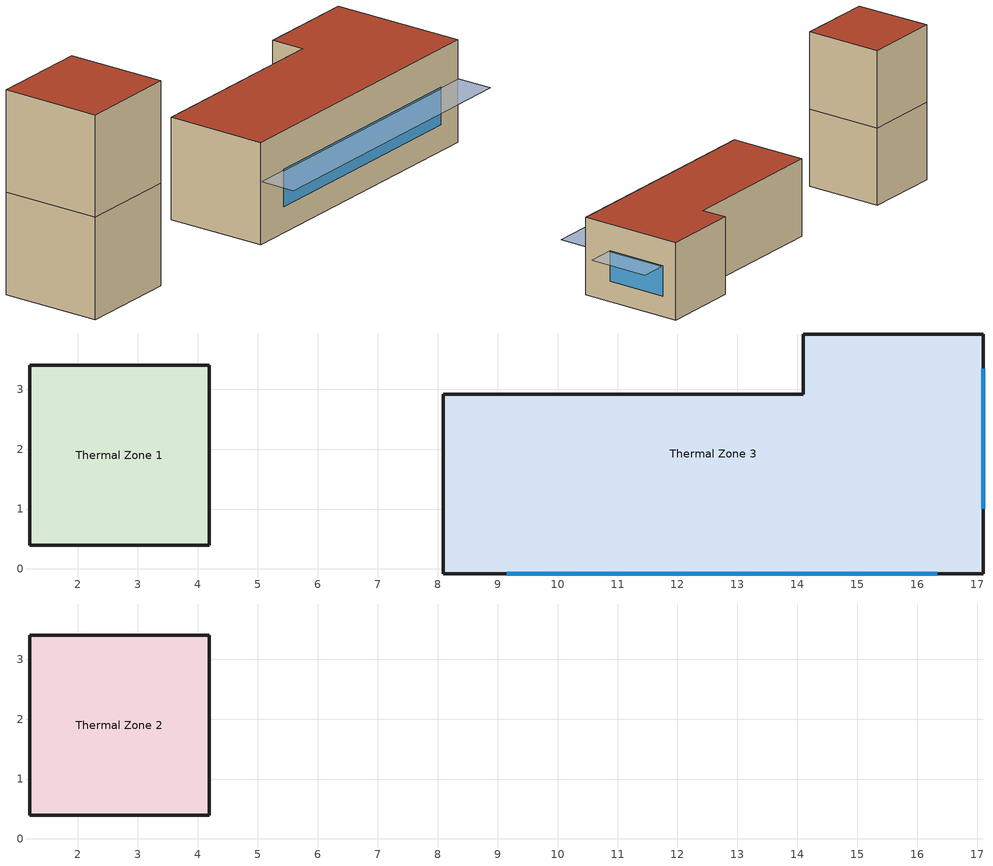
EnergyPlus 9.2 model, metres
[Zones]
Thermal Zone 1
 floor ground (ExtSlabCarpet 4in ClimateZone 1-8): 4.19,3.4 4.19,0.4 1.19,0.4 1.19,3.4 z0
 wall outside (ASHRAE 189.1-2009 ExtWall Mass ClimateZone 5): 4.19,3.4 1.19,3.4 1.19,0.4 4.19,0.4 4.19,3.4 z0:3
Thermal Zone 3
 floor ground (ExtSlabCarpet 4in ClimateZone 1-8): 17.1,3.92 17.1,-0.08 8.1,-0.08 8.1,2.92 14.1,2.92 14.1,3.92 z0
 wall outside (ASHRAE 189.1-2009 ExtWall Mass ClimateZone 5): 8.1,-0.08 17.1,-0.08 17.1,3.92 14.1,3.92 14.1,2.92 8.1,2.92 8.1,-0.08 z0:3
 window (ASHRAE 189.1-2009 ExtWindow ClimateZone 4-5): 9.15,-0.08 16.33,-0.08 z0.77:1.86; 17.1,1 17.1,3.34 z0.78:1.97
 roof outside (ASHRAE 189.1-2009 ExtRoof IEAD ClimateZone 2-5): 17.1,-0.08 17.1,3.92 14.1,3.92 14.1,2.92 8.1,2.92 8.1,-0.08 z3
Thermal Zone 2
 floor to Thermal Zone 1 (Interior Floor): 4.19,3.4 4.19,0.4 1.19,0.4 1.19,3.4 z3
 wall outside (ASHRAE 189.1-2009 ExtWall Mass ClimateZone 5): 1.19,0.4 4.19,0.4 4.19,3.4 1.19,3.4 1.19,0.4 z3:6
 roof outside (ASHRAE 189.1-2009 ExtRoof IEAD ClimateZone 2-5): 4.19,0.4 4.19,3.4 1.19,3.4 1.19,0.4 z6
shading: 18.19,3.34 18.19,1 17.1,1 17.1,3.34 z1.97; 17.1,-1.17 17.1,-0.08 8.1,-0.08 8.1,-1.17 z1.86
[Building]
Building 1
[Site:Location]
Cuernavaca Matamoros Intl AP: Latitude {deg}=18.835; Longitude {deg}=-99.262; Time Zone {hr}=-6; Elevation {m}=1303.6
[Material] Thermal Absorptance=0.9
Name | Roughness | Thickness {m} | Conductivity {W/m-K} | Density {kg/m3} | Specific Heat {J/kg-K} | Solar Absorptance | Visible Absorptance
1/2IN Gypsum | Smooth | 0.0127 | 0.16 | 784.9 | 830 | 0.4 | 0.4
1IN Stucco | Smooth | 0.0253 | 0.6918 | 1858 | 837 | 0.92 | 0.92
8IN Concrete HW | MediumRough | 0.2033 | 1.7296 | 2243 | 837 | 0.65 | 0.65
F16 Acoustic tile | MediumSmooth | 0.0191 | 0.06 | 368 | 590 | 0.3 | 0.3
M11 100mm lightweight concrete | MediumRough | 0.1016 | 0.53 | 1280 | 840 | 0.5 | 0.5
MAT-CC05 4 HW CONCRETE | Rough | 0.1016 | 1.311 | 2240 | 836.8 | 0.85 | 0.85
Metal Decking | MediumSmooth | 0.0015 | 45.006 | 7680 | 418.4 | 0.6 | 0.6
Roof Insulation [21] | MediumRough | 0.2105 | 0.049 | 265 | 836.8 | 0.7 | 0.7
Roof Membrane | VeryRough | 0.0095 | 0.16 | 1121.29 | 1460 | 0.7 | 0.7
Wall Insulation [40] | MediumRough | 0.0794 | 0.0432 | 91 | 837 | 0.5 | 0.5
[Material:AirGap]
F05 Ceiling air space resistance: Thermal Resistance {m2-K/W}=0.18
[Material:NoMass]
CP02 CARPET PAD: Roughness=Smooth; Thermal Resistance {m2-K/W}=0.1; Thermal Absorptance=0.9; Solar Absorptance=0.8; Visible Absorptance=0.8
[WindowMaterial:Glazing]
Theoretical Glass [207]: Optical Data Type=SpectralAverage; Thickness {m}=0.003; Solar Transmittance at Normal Incidence=0.3311; Front Side Solar Reflectance at Normal Incidence=0.6189; Back Side Solar Reflectance at Normal Incidence=0; Visible Transmittance at Normal Incidence=0.44; Front Side Visible Reflectance at Normal Incidence=0.51; Back Side Visible Reflectance at Normal Incidence=0; Infrared Transmittance at Normal Incidence=0; Front Side Infrared Hemispherical Emissivity=0.9; Back Side Infrared Hemispherical Emissivity=0.9; Conductivity {W/m-K}=0.0133; Dirt Correction Factor for Solar and Visible Transmittance=1; Solar Diffusing=No
[Construction]
ASHRAE 189.1-2009 ExtRoof IEAD ClimateZone 2-5: Roof Membrane, Roof Insulation [21], Metal Decking
ASHRAE 189.1-2009 ExtWall Mass ClimateZone 5: 1IN Stucco, 8IN Concrete HW, Wall Insulation [40], 1/2IN Gypsum
ASHRAE 189.1-2009 ExtWindow ClimateZone 4-5: Theoretical Glass [207]
ExtSlabCarpet 4in ClimateZone 1-8: MAT-CC05 4 HW CONCRETE, CP02 CARPET PAD
Interior Floor: F16 Acoustic tile, F05 Ceiling air space resistance, M11 100mm lightweight concrete
[Zone]
Thermal Zone 1; Thermal Zone 2; Thermal Zone 3
